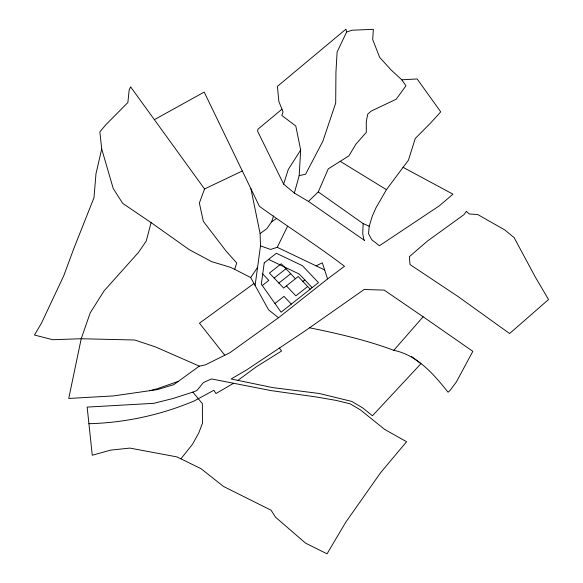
<?xml version="1.0" encoding="UTF-8"?>
<svg xmlns="http://www.w3.org/2000/svg" width="583" height="583" viewBox="0 0 583 583"><rect width="100%" height="100%" fill="white"/><g stroke="black" fill="none" stroke-linecap="round" stroke-linejoin="round"><path stroke-width="0.87" d="M294.349 193.06L299.181 175.651L305.587 174.208L322.844 141.283L335.691 103.082L335.939 72.219L337.105 52.018L346.63 32.021L352.117 30.207L373.375 29.347L372.697 39.513L379.642 57.309L390.96 69.822L401.789 79.813L405.965 85.803L396.2 99.219L371.189 111.091L367.735 114.173L366.27 121.577L366.306 132.348L355.965 144.096L348.889 155.872L328.258 168.866L318.274 191.916L363.143 223.617L362.735 233.433L363.756 239.343L364.564 240.488L308.429 201.405L294.349 193.06L283.63 184.133L257.642 131.299L257.919 129.215L281.975 109.218M299.181 175.651L300.668 150.02L295.8 126.03L281.822 115.449L283.068 111.9L278.885 101.573L277.399 86.393L345.945 29.15L346.63 32.021M401.789 79.813L417.137 78.953L440.733 111.863L430.932 122.649L415.249 138.499L408.435 160.194L386.434 189.664L376.057 207.672L372.282 216.176L369.214 226.211L368.522 233.703L371.757 239.73L379.416 245.749L439.29 205.865L452.962 194.183L402.984 167.285M255.106 285.517L260.506 245.866L260.105 233.564L250.923 188.768L204.188 92.085L154.371 119.675M278.543 317.728L268.595 309.865L250.683 277.544L234.709 269.353L236.72 262.948L226.211 251.258L203.336 221.358L199.364 203.044L204.538 188.958L130.621 86.874L129.193 89.804L127.866 102.528L105.727 124.849L99.861 131.911L101.712 148.986L95.984 173.749L93.98 197.703L73.56 249.254L63.751 275.759L41.364 323.368L34.463 335.028L52.783 339.721L81.219 338.73L134.731 340.013L155.195 346.79L199.306 366.131L205.274 364.907L230.052 352.62L278.543 317.728L327.573 278.936L344.48 266.285C316.853 245.21 287.47 226.627 259.399 206.302L250.923 188.768M101.712 148.986L113.226 188.484L122.678 203.358L151.084 222.597L146.224 241.107L138.346 252.57L104.175 290.749L90.197 312.911L81.219 338.73L68.736 398.459L113.554 395.908L157.359 389.612L173.741 384.678L199.306 366.131M283.63 184.133L288.25 169.536L300.668 150.02M260.105 233.564L266.934 228.594L271.605 221.81L273.58 215.899M260.506 245.866L270.541 249.444L277.253 247.316L287.557 226.277M257.577 267.371L250.683 277.544M180.919 458.857L192.528 444.195L198.759 433.001L202.447 423.309L202.374 403.655L192.864 392.104L173.406 398.386L153.825 403.327L87.159 407.094L92.26 455.236L110.632 450.127L129.878 448.087L176.882 456.883L201.011 468.652L223.478 486.441L271.088 510.227L275.519 517.187L305.536 543.108L327.034 553.85L345.697 522.31L380.641 472.638L406.584 441.717L384.685 429.445L360.534 409.966L350.201 403.837L336.158 400.412L316.766 397.045L271.11 390.61L211.44 378.928L203.394 382.601L196.879 390.552L192.864 392.104M393.802 350.317L423.134 316.78L472.842 351.338L456.365 381.96L449.821 390.748L448.065 392.199C433.774 374.271 417.377 355.149 393.802 350.317C366.437 340.129 338.074 333.571 309.551 327.784M308.429 201.405L318.274 191.916M262.299 285.546L268.821 280.387L262.722 273.959M274.163 278.084L285.962 268.748M278.9 283.076L290.698 273.74M274.95 303.503L283.972 296.368L291.325 304.115M302.847 281.436L304.785 279.898M307.678 286.523L295.88 295.858L286.413 285.874M237.915 380.386L255.973 367.028L281.589 350.995L279.381 348.073M253.984 283.498L199.466 323.193L224.798 355.229M271.605 221.81L276.386 218.625M233.594 383.264L215.958 393.54L213.859 390.267L194.175 400.958A259.085 228.332 -18.2 0 1 150.662 415.38A258.597 227.902 -18.2 0 1 90.467 423.666L88.915 423.673M316.124 265.863L322.312 262.78L327.573 278.936M204.538 188.958L242.331 170.994M178.296 381.377L157.403 388.679L149.846 390.69M363.143 223.617L369.214 226.211M234.709 269.353L230.263 267.247L211.716 261.658L189.271 249.677L151.084 222.597M277.253 247.316L324.636 269.929M268.581 259.413L299.21 274.025L312.138 287.652M340.232 161.323L386.434 189.664M423.134 316.78L384.19 290.108L364.156 289.496L304.588 331.261L246.303 370.139L231.145 378.979L272.866 387.629L319.324 393.496L351.819 401.439L362.619 407.845L372.442 415.759L420.904 363.726L411.591 356.526M310.2 289.183L298.204 276.539L283.637 288.068L269.426 273.084L281.225 263.756L295.428 278.732M264.23 262.846L261.33 284.176L281.093 312.211L318.486 282.631L302.424 265.702L276.349 253.262L264.23 262.846M466.356 211.359L463.922 214.682L427.441 241.078L409.353 256.673L410.017 264.565L458.296 296.696L509.593 333.534L548.537 299.545L535.165 276.794L514.104 237.572L504.623 229.833L477.659 214.508L469.344 213.99L466.356 211.359"/></g></svg>
